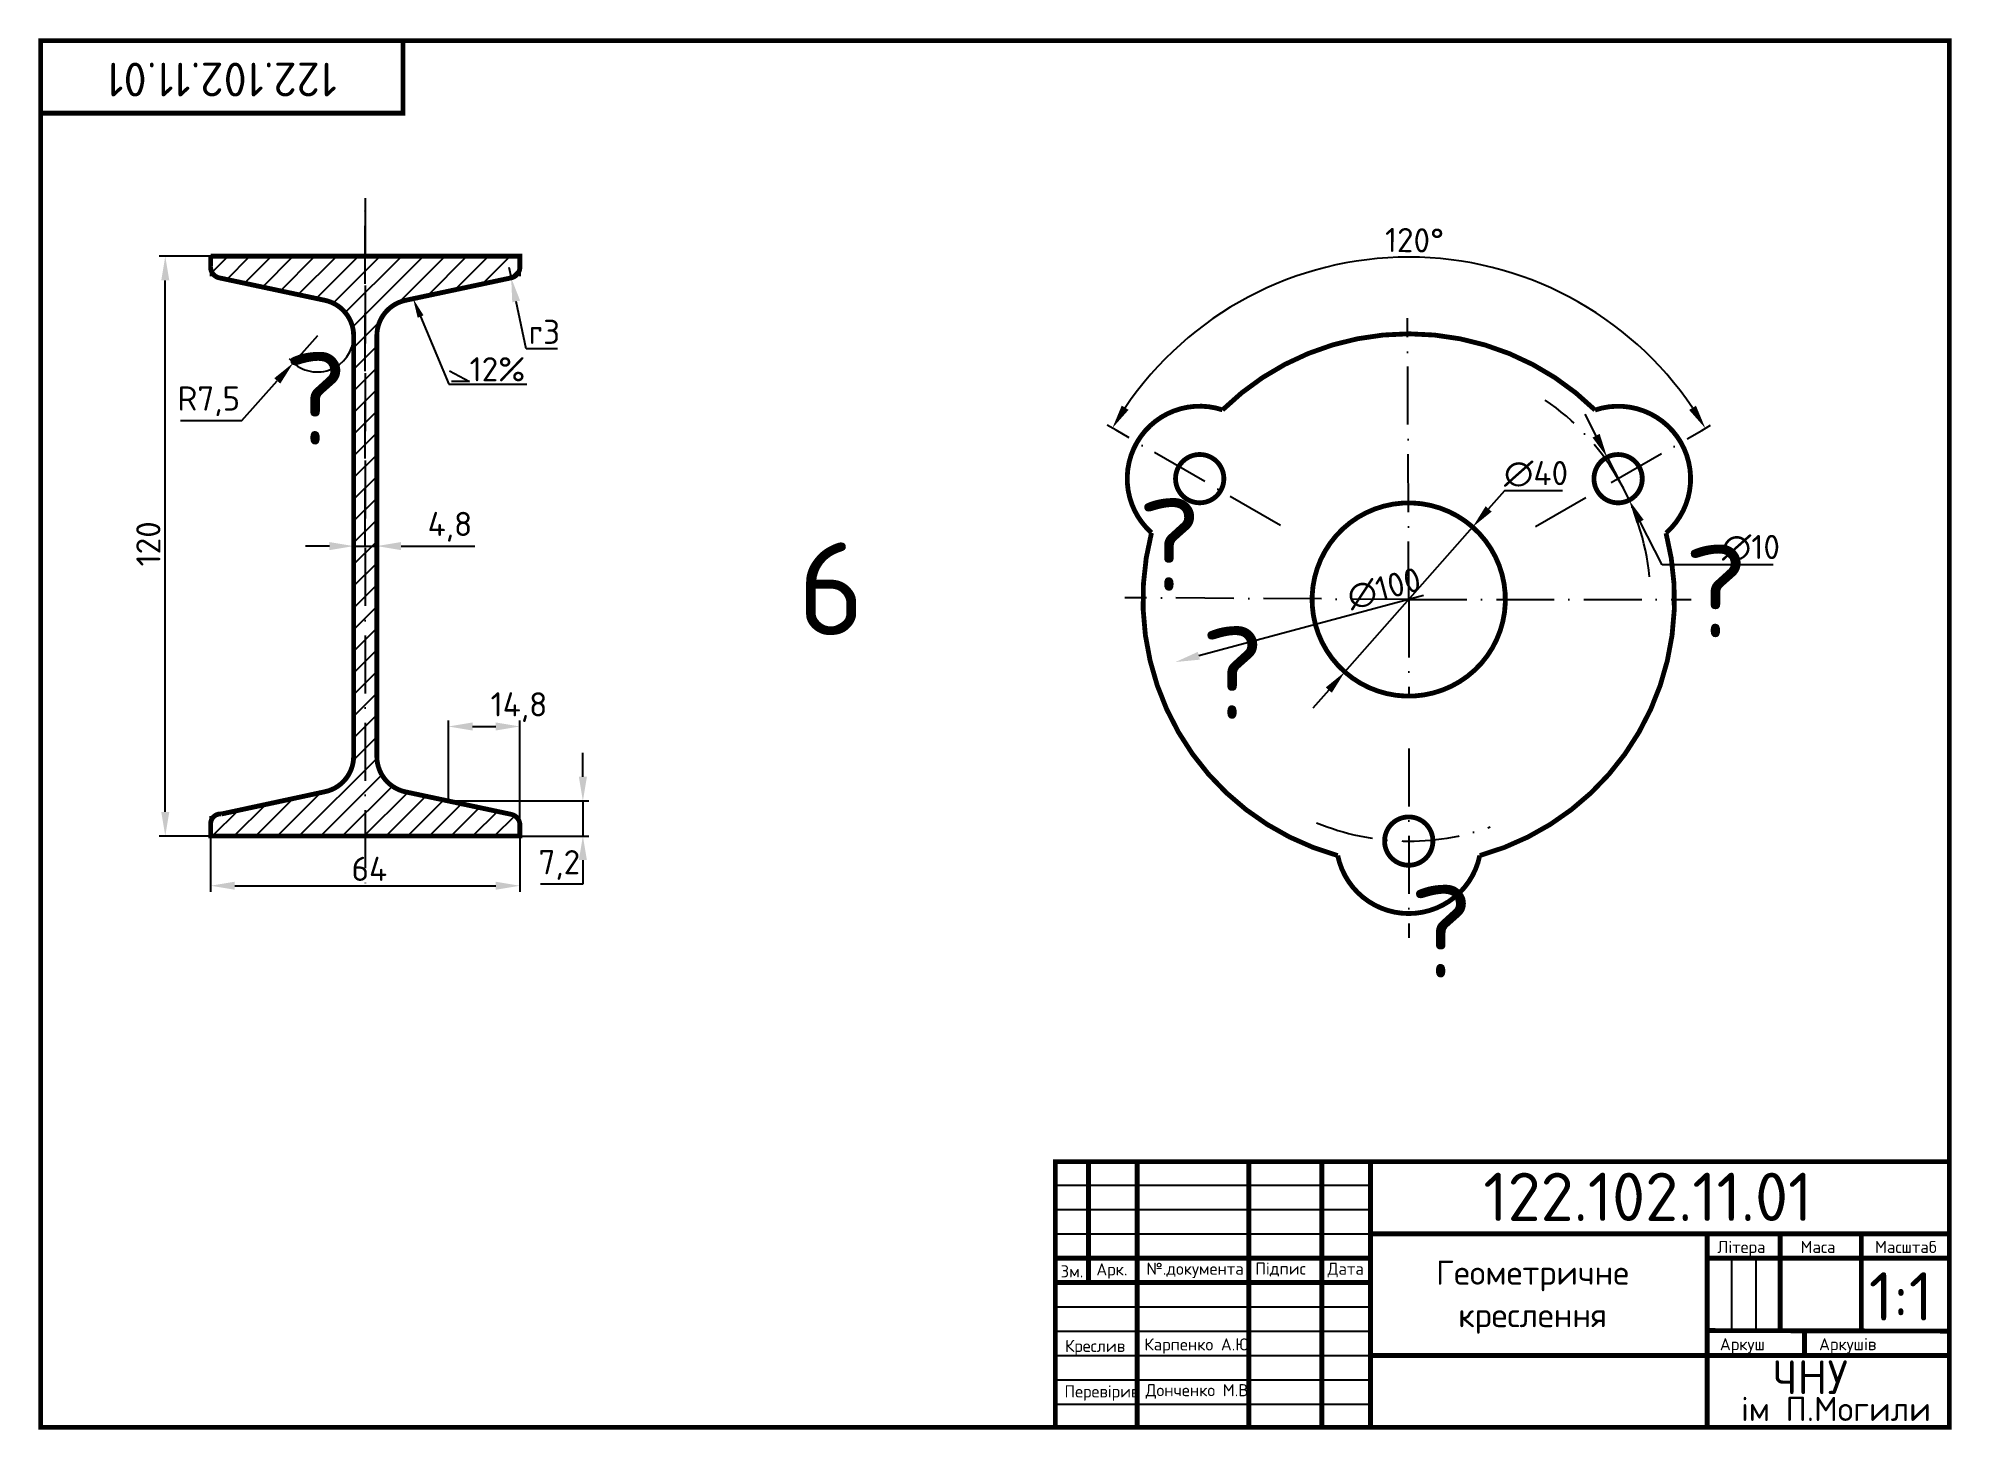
# Model space of a CAD drawing. Header units: millimetres. Extents: x 20 to 416, y 4 to 292.
import ezdxf
from ezdxf import colors
from ezdxf.entities.mleader import LeaderData, LeaderLine
from ezdxf.enums import TextEntityAlignment as Align
from ezdxf.math import Vec2, Vec3

# ---------------------------------------------------------------- set-up
doc = ezdxf.new("R2010")
doc.units = ezdxf.units.MM
doc.header["$PDMODE"] = 34
doc.header["$PDSIZE"] = -3
doc.linetypes.add('ACAD_ISO10W100', pattern=[18, 12, -3, 0, -3])
for name, color, linetype in [('Контур', 7, 'Continuous'), ('Осьові', 1, 'ACAD_ISO10W100'), ('Побудова', 6, 'Continuous'), ('Розміри', 5, 'Continuous')]:
    doc.layers.add(name, color=color, linetype=linetype)
doc.styles.get("Standard").update_dxf_attribs({"font": 'isocpeur.ttf'})
doc.dimstyles.new('ESKD_', dxfattribs={"dimtxt": 5, "dimasz": 5, "dimexe": 1.25, "dimexo": 0, "dimgap": 1, "dimtad": 1, "dimtoh": 1, "dimdec": 1, "dimtxsty": 'Standard', "dimcen": 2.5, "dimclrd": 256, "dimclre": 256, "dimclrt": 256, "dimadec": 0, "dimazin": 0, "dimtfac": 1, "dimtdec": 1, "dimtmove": 0, "dimatfit": 3, "dimfxl": 1, "dimtfillclr": 256, "dimlwd": -1, "dimlwe": -1, "dimarcsym": 0})

# ---------------------------------------------------------------- blocks, each defined once
blk = doc.blocks.new('*D1')
at = {"layer": 'Defpoints', "color": 0, "transparency": 16777216}
for p in [(278.9223310928822, 242.9409380618853), (242.5447876418827, 211.3557034493811), (363.7528706570707, 211.3229949495746), (276.5927732504326, 191.6843483342937), (329.3674321131477, 191.4814134070807)]:
    blk.add_point(p, dxfattribs=at)
at = {"layer": 'Розміри', "transparency": 16777216}
for p, q in [((242.5447876418827, 211.3557034493811), (240.7006815840571, 212.421142842784)), ((363.7528706570707, 211.3229949495746), (365.5975668156564, 212.3874481251524))]:
    blk.add_line(p, q, dxfattribs=at)
blk.add_arc((303.1393966345557, 176.3469342006237), 70.86062103681728, 34.03011514462617, 145.9389703123607, dxfattribs=at)
for points in [[(245.1419243301755, 215.5921600681319), (243.7291151908272, 216.4763252752916), (241.7830241390224, 211.7958152536668)], [(362.5713216661211, 216.4442639906366), (361.158035671772, 215.5608612082353), (364.5148870161507, 211.7627046163887)]]:
    blk.add_solid(points, dxfattribs=at)
at = {"layer": 'Розміри', "transparency": 16777216, "insert": (304.2924760508906, 250.6986145369872), "char_height": 5, "attachment_point": 5, "rotation": 359.11150241848907}
blk.add_mtext('120°', dxfattribs=at)
blk = doc.blocks.new('*D2')
at = {"layer": 'Defpoints', "color": 0, "transparency": 16777216}
for p in [(316.3553301273765, 191.3340305227008), (289.8902729071004, 161.3406862206222)]:
    blk.add_point(p, dxfattribs=at)
at = {"layer": 'Розміри', "transparency": 16777216}
for p, q in [((322.9715945232217, 198.8323667010987), (319.6634623252991, 195.0831986118997)), ((334.9715945232217, 198.8323667010987), (322.9715945232217, 198.8323667010987)), ((289.8902729071004, 161.3406862206222), (316.3553301273765, 191.3340305227008)), ((286.5821407091778, 157.5915181314232), (283.2740085112553, 153.8423500422242))]:
    blk.add_line(p, q, dxfattribs=at)
for points in [[(319.0386009770992, 195.6345539782202), (320.2883236734989, 194.5318432455793), (316.3553301273765, 191.3340305227008)], [(285.957279360978, 158.1428734977437), (287.2070020573777, 157.0401627651028), (289.8902729071004, 161.3406862206222)]]:
    blk.add_solid(points, dxfattribs=at)
at = {"layer": 'Розміри', "transparency": 16777216, "insert": (329.4715945232217, 202.3323667010988), "char_height": 5, "attachment_point": 5}
blk.add_mtext('∅40', dxfattribs=at)
blk = doc.blocks.new('*D3')
at = {"layer": 'Defpoints', "color": 0, "transparency": 16777216}
for p in [(351.4522620343928, 189.2783107139416), (254.8596794054859, 163.3964062036887)]:
    blk.add_point(p, dxfattribs=at)
at = {"layer": 'Розміри', "transparency": 16777216}
blk.add_line((306.1778806205597, 177.147076776286), (259.6893085369313, 164.6905014292014), dxfattribs=at)
blk.add_solid([(259.4736259993459, 165.4954396177756), (259.9049910745167, 163.8855632406272), (254.8596794054859, 163.3964062036887)], dxfattribs=at)
at = {"layer": 'Розміри', "transparency": 16777216, "insert": (298.0275702655328, 178.5866743300288), "char_height": 5, "attachment_point": 5, "rotation": 15.000000000000428}
blk.add_mtext('∅100', dxfattribs=at)
blk = doc.blocks.new('*D4')
at = {"layer": 'Defpoints', "color": 0, "transparency": 16777216}
for p in [(344.1740871474245, 205.7909511894364), (348.7356626839259, 196.8919608745304)]:
    blk.add_point(p, dxfattribs=at)
at = {"layer": 'Розміри', "transparency": 16777216}
for p, q in [((341.8932993791739, 210.2404463468894), (339.6125116109231, 214.6899415043425)), ((344.1740871474245, 205.7909511894364), (348.7356626839259, 196.8919608745304)), ((355.578025988678, 183.5434754021713), (351.0164504521766, 192.4424657170773)), ((378.578025988678, 183.5434754021713), (355.578025988678, 183.5434754021713))]:
    blk.add_line(p, q, dxfattribs=at)
blk.add_arc((346.4548749156752, 201.3414560319834), 4.999999999999986, 282.8154931524294, 0, dxfattribs=at)
for points in [[(342.634881905416, 210.6205776415979), (341.1517168529317, 209.860315052181), (344.1740871474245, 205.7909511894364)], [(351.7580329784187, 192.8225970117857), (350.2748679259344, 192.0623344223689), (348.7356626839259, 196.8919608745304)]]:
    blk.add_solid(points, dxfattribs=at)
at = {"layer": 'Розміри', "transparency": 16777216, "insert": (367.578025988678, 187.0434754021713), "char_height": 5, "attachment_point": 5}
blk.add_mtext('    ∅10', dxfattribs=at)
blk = doc.blocks.new('*D5')
at = {"layer": 'Defpoints', "color": 0, "transparency": 16777216}
for p in [(84.77126815398773, 187.3904723014673), (89.57126815398773, 187.3904723014673), (89.57126815398773, 187.3904723014673)]:
    blk.add_point(p, dxfattribs=at)
at = {"layer": 'Розміри', "transparency": 16777216}
for p, q in [((79.77126815398773, 187.3904723014673), (74.77126815398773, 187.3904723014673)), ((84.77126815398773, 187.3904723014673), (84.77126815398773, 188.6404723014673)), ((84.77126815398773, 187.3904723014673), (89.57126815398773, 187.3904723014673)), ((89.57126815398773, 187.3904723014673), (89.57126815398773, 188.6404723014673)), ((94.57126815398773, 187.3904723014673), (109.8212681539877, 187.3904723014673))]:
    blk.add_line(p, q, dxfattribs=at)
for points in [[(79.77126815398773, 188.2238056348006), (79.77126815398773, 186.5571389681339), (84.77126815398773, 187.3904723014673)], [(94.57126815398773, 188.2238056348006), (94.57126815398773, 186.5571389681339), (89.57126815398773, 187.3904723014673)]]:
    blk.add_solid(points, dxfattribs=at)
at = {"layer": 'Розміри', "transparency": 16777216, "insert": (104.6962681539877, 191.3904723014673), "char_height": 5, "attachment_point": 5}
blk.add_mtext('4,8', dxfattribs=at)
blk = doc.blocks.new('*D6')
at = {"layer": 'Defpoints', "color": 0, "transparency": 16777216}
for p in [(104.3712681539878, 134.6363094141837), (104.3724134769423, 127.3881338553544), (132.2080414945112, 127.3881338553544)]:
    blk.add_point(p, dxfattribs=at)
at = {"layer": 'Розміри', "transparency": 16777216}
for p, q in [((132.2080414945112, 139.6363094141837), (132.2080414945112, 144.6363094141837)), ((104.3712681539878, 134.6363094141837), (133.4580414945112, 134.6363094141837)), ((132.2080414945112, 134.6363094141837), (132.2080414945112, 127.3881338553544)), ((104.3724134769423, 127.3881338553544), (133.4580414945112, 127.3881338553544)), ((132.2080414945112, 122.3881338553544), (132.2080414945112, 117.3881338553544)), ((132.2080414945112, 117.3881338553544), (123.4580414945112, 117.3881338553544))]:
    blk.add_line(p, q, dxfattribs=at)
for points in [[(131.3747081611779, 139.6363094141837), (133.0413748278446, 139.6363094141837), (132.2080414945112, 134.6363094141837)], [(131.3747081611779, 122.3881338553544), (133.0413748278446, 122.3881338553544), (132.2080414945112, 127.3881338553544)]]:
    blk.add_solid(points, dxfattribs=at)
at = {"layer": 'Розміри', "transparency": 16777216, "insert": (127.3330414945112, 121.3881338553543), "char_height": 5, "attachment_point": 5}
blk.add_mtext('7,2', dxfattribs=at)
blk = doc.blocks.new('*D7')
at = {"layer": 'Defpoints', "color": 0, "transparency": 16777216}
for p in [(119.1712681539877, 150.053952085718), (104.3712681539877, 134.6363094141836), (119.1712681539877, 127.3803593197021)]:
    blk.add_point(p, dxfattribs=at)
at = {"layer": 'Розміри', "transparency": 16777216}
for p, q in [((104.3712681539877, 134.6363094141836), (104.3712681539877, 151.303952085718)), ((119.1712681539877, 127.3803593197021), (119.1712681539877, 151.303952085718)), ((109.3712681539877, 150.053952085718), (114.1712681539877, 150.053952085718))]:
    blk.add_line(p, q, dxfattribs=at)
for points in [[(109.3712681539877, 150.8872854190514), (109.3712681539877, 149.2206187523847), (104.3712681539877, 150.053952085718)], [(114.1712681539877, 150.8872854190514), (114.1712681539877, 149.2206187523847), (119.1712681539877, 150.053952085718)]]:
    blk.add_solid(points, dxfattribs=at)
at = {"layer": 'Розміри', "transparency": 16777216, "insert": (118.984664722406, 154.053952085718), "char_height": 5, "attachment_point": 5}
blk.add_mtext('14,8', dxfattribs=at)
blk = doc.blocks.new('*D8')
at = {"layer": 'Defpoints', "color": 0, "transparency": 16777216}
for p in [(45.78465282959422, 247.3904723014674), (55.17126975199412, 247.3904723014674), (55.17126975199407, 127.3803593197022)]:
    blk.add_point(p, dxfattribs=at)
at = {"layer": 'Розміри', "transparency": 16777216}
for p, q in [((55.17126975199412, 247.3904723014674), (44.53465282959422, 247.3904723014674)), ((45.78465282959424, 132.3803593197022), (45.78465282959422, 242.3904723014674)), ((55.17126975199407, 127.3803593197022), (44.53465282959424, 127.3803593197022))]:
    blk.add_line(p, q, dxfattribs=at)
for points in [[(44.95131949626088, 242.3904723014674), (46.61798616292755, 242.3904723014674), (45.78465282959422, 247.3904723014674)], [(44.95131949626091, 132.3803593197022), (46.61798616292758, 132.3803593197022), (45.78465282959424, 127.3803593197022)]]:
    blk.add_solid(points, dxfattribs=at)
at = {"layer": 'Розміри', "transparency": 16777216, "insert": (42.28465282959428, 187.8611980794726), "char_height": 5, "attachment_point": 5, "rotation": 90}
blk.add_mtext('120', dxfattribs=at)
blk = doc.blocks.new('*D9')
at = {"layer": 'Defpoints', "color": 0, "transparency": 16777216}
for p in [(55.17126975199404, 127.3803593197021), (119.1712681539877, 127.3803593197021), (119.1712681539877, 117.0946967636751)]:
    blk.add_point(p, dxfattribs=at)
at = {"layer": 'Розміри', "transparency": 16777216}
for p, q in [((55.17126975199404, 127.3803593197021), (55.17126975199404, 115.8446967636751)), ((119.1712681539877, 127.3803593197021), (119.1712681539877, 115.8446967636751)), ((60.17126975199404, 117.0946967636751), (114.1712681539877, 117.0946967636751))]:
    blk.add_line(p, q, dxfattribs=at)
for points in [[(60.17126975199404, 117.9280300970084), (60.17126975199404, 116.2613634303417), (55.17126975199404, 117.0946967636751)], [(114.1712681539877, 117.9280300970084), (114.1712681539877, 116.2613634303417), (119.1712681539877, 117.0946967636751)]]:
    blk.add_solid(points, dxfattribs=at)
at = {"layer": 'Розміри', "transparency": 16777216, "insert": (88.01948157961715, 120.5946967636751), "char_height": 5, "attachment_point": 5}
blk.add_mtext('64', dxfattribs=at)
blk = doc.blocks.new('*D10')
at = {"layer": 'Defpoints', "color": 0, "transparency": 16777216}
for p in [(116.8986531502236, 245.130799645116), (117.3711563782338, 242.9078467317916)]:
    blk.add_point(p, dxfattribs=at)
at = {"layer": 'Розміри', "transparency": 16777216}
for p, q in [((116.8986531502236, 245.130799645116), (117.3711563782338, 242.9078467317916)), ((120.4898317404986, 228.2356327207841), (118.4107148323221, 238.0171087281224)), ((126.9898317404986, 228.2356327207841), (120.4898317404986, 228.2356327207841))]:
    blk.add_line(p, q, dxfattribs=at)
blk.add_solid([(119.2258378329336, 238.1903684704704), (117.5955918317106, 237.8438489857744), (117.3711563782338, 242.9078467317916)], dxfattribs=at)
at = {"layer": 'Розміри', "transparency": 16777216, "insert": (124.2398317404986, 231.7356327207841), "char_height": 5, "attachment_point": 5}
blk.add_mtext('r3', dxfattribs=at)
blk = doc.blocks.new('*D11')
at = {"layer": 'Defpoints', "color": 0, "transparency": 16777216}
for p in [(77.2712681539876, 230.9254178270719), (72.2882190994884, 225.3201326317894)]:
    blk.add_point(p, dxfattribs=at)
at = {"layer": 'Розміри', "transparency": 16777216}
for p, q in [((77.2712681539876, 230.9254178270719), (72.2882190994884, 225.3201326317894)), ((61.65771444989005, 213.3621908818532), (68.96618639648892, 221.5832758349343)), ((48.90771444989004, 213.3621908818532), (61.65771444989005, 213.3621908818532))]:
    blk.add_line(p, q, dxfattribs=at)
blk.add_arc((77.2712681539876, 230.9254178270719), 7.499999999999915, 218.8138905124588, 2.544443745170813e-14, dxfattribs=at)
blk.add_solid([(68.34337693034641, 222.1369479521009), (69.58899586263142, 221.0296037177677), (72.2882190994884, 225.3201326317894)], dxfattribs=at)
at = {"layer": 'Розміри', "transparency": 16777216, "insert": (54.78271444989004, 217.3621908818532), "char_height": 5, "attachment_point": 5}
blk.add_mtext('R7,5', dxfattribs=at)

msp = doc.modelspace()

# ---------------------------------------------------------------- hatches: boundary and pattern name
at = {"layer": 'Контур'}
h = msp.add_hatch(dxfattribs=at)
h.set_pattern_fill('ANSI31', color=256)
h.set_pattern_definition([(45, (0, 0), (-2.245064030267288, 2.245064030267288), [])])
h.paths.add_polyline_path([(89.57126815398773, 230.9254178270721, -0.3541185725306981), (95.51193047285453, 238.2615248325756), (117.3711563782337, 242.9078467317913, 0.3541185725306988), (119.1712681539877, 245.1307996451152), (119.1712681539877, 247.3904723014673), (55.17126815398774, 247.3904723014673), (55.17126815398774, 245.3404723014673, 0.3788564577109647), (56.97137992974174, 242.9078467317913), (78.83060583512089, 238.2615248325756, -0.3541185725306983), (84.77126815398773, 230.9254178270721), (84.77126815398773, 143.8903566123077, -0.3534324987323338), (78.8484941848107, 136.5580746995813), (57.43278823104376, 131.9514039113093, 0.4430335839631678), (55.17087176097695, 129.8990452077409), (55.17126815398775, 127.3904723014673), (69.97126815398774, 127.3904723014673), (119.1712681539877, 127.3904723014673), (119.1712681539877, 129.4404723014673), (119.1712681539877, 129.8383724323072, 0.3297599044488712), (117.3711563782337, 131.8730978711433), (95.51193047285457, 136.519419770359, -0.3541185725306978), (89.57126815398773, 143.8555267758626)])

# ---------------------------------------------------------------- linework, layer by layer
for p, q in [((236.863162814614, 60), (236.863162814614, 34.98283750303096)), ((246.9368496676129, 60), (246.9368496676129, 5)), ((270.0223799123523, 60), (270.0223799123523, 5)), ((285.1329090318236, 60), (285.1329090318236, 5)), ((295.2065958848225, 60), (295.2065958848225, 5)), ((230, 55.12066521234442), (295.2065958848225, 55.12066521234442)), ((230, 50.08620847061047), (295.2065958848225, 50.08620847061047)), ((230, 45.05175172887664), (295.2065958848225, 45.05175172887665)), ((415, 45.05175172887664), (295.2065958848225, 45.05175172887665)), ((364.8829249246141, 45.05175172887665), (364.8829249246141, 5)), ((379.9934540440854, 45.05175172887665), (379.9934540440854, 24.9139240195633)), ((396.7829305857142, 45.05175172887664), (396.7829305857142, 24.9139240195633)), ((230, 40.0172942447648), (295.2065958848225, 40.0172942447648)), ((415, 40.0172942447648), (364.8829249246141, 40.01729424476481)), ((369.9197671910865, 40.01729424476481), (369.9197671910865, 24.9139240195633)), ((374.956610617586, 40.01729424476481), (374.956610617586, 24.9139240195633)), ((230, 34.98283750303096), (295.2065958848225, 34.98283750303096)), ((230, 29.94838076129713), (295.2065958848225, 29.94838076129713)), ((230, 24.9139240195633), (295.2065958848225, 24.9139240195633)), ((415, 24.9139240195633), (364.8829249246141, 24.9139240195633)), ((385.0302963105578, 19.87946653545135), (385.0302963105578, 24.9139240195633)), ((396.7829305857142, 24.9139240195633), (396.7829305857142, 24.9139240195633)), ((230, 19.87946653545134), (295.2065958848225, 19.87946653545134)), ((415, 19.87946653545134), (295.2065958848225, 19.87946653545136)), ((230, 14.84500979371751), (295.2065958848225, 14.84500979371751)), ((230, 9.810553051983675), (295.2065958848225, 9.810553051983675))]:
    msp.add_line(p, q, dxfattribs=at)
at = {"layer": 'Контур', "const_width": 1}
for points in [[(20, 5), (415, 5), (415, 292), (20, 292)], [(20, 277), (95, 277), (95, 292), (20, 292)]]:
    msp.add_lwpolyline(points, close=True, dxfattribs=at)
for points in [[(55.17126815398774, 247.3904723014673), (119.1712681539877, 247.3904723014673), (119.1712681539877, 245.1307996451152, -0.3541185725306913), (117.3711563782337, 242.9078467317913), (95.51193047285453, 238.2615248325756, 0.3541185725306991), (89.57126815398773, 230.9254178270721), (89.57126815398773, 143.8555267758626, 0.3541185725306956), (95.51193047285452, 136.519419770359), (117.3711563782337, 131.8730978711433, -0.3788564577109639), (119.1712681539877, 129.4404723014673), (119.1712681539877, 127.3904723014673), (55.17126975199404, 127.3803593197021), (55.17087176097694, 129.8990452077409, -0.4430335839631677), (57.43278823104374, 131.9514039113093), (78.8484941848107, 136.5580746995813, 0.3534324987323345), (84.77126815398773, 143.8903566123077), (84.77126815398773, 230.9254178270721, 0.3541185725306965), (78.83060583512093, 238.2615248325756), (56.97137992974174, 242.9078467317913, -0.3788564577109665), (55.17126815398774, 245.3404723014673), (55.17126815398774, 247.3904723014673), (55.17126815398774, 247.3904723014673)], [(359.4470325097439, 208.8383781371459, 0.357111079461511), (341.6716607640859, 215.5583777234056, 0.408957898591135), (264.5922029107541, 215.5851984338402, -0.03079966010301602)], [(264.5922043433097, 215.5851998402163, 0.3559037658907848), (246.8741578617439, 208.8543930929121, 0.3557166073024977), (249.8853659922717, 190.1495059961956, 3.342928997749269)], [(264.8622685213275, 201.3504620235051, 0.9999999999999999), (254.8622685213275, 201.3504620235051, 1), (264.8622685213275, 201.3504620235051, -12.40246457511776)], [(356.3754824783353, 190.0906129681121, 0.3569774548881527), (359.4470325097439, 208.8383781371459, 1.451665115749526)], [(264.8622685213275, 201.3504620235051, -1), (264.8622685213275, 201.3504620235051, -5.710630905374653)], [(285.8136278690363, 186.3569639846716, 80936335.59524156), (285.8136283642209, 186.356964840118, 12.13224044116462)], [(249.8853659922717, 190.1495059961956, 0.4093609805712397), (288.4290616784202, 123.3364716855835, 2.128141001440881)], [(317.8229380854975, 123.3382452994476, 0.4090029281786776), (356.3754831882664, 190.0906102192547, 0.3653331235103026)], [(308.1258172388861, 126.3373675511402, 0.9750030629115858), (298.132222825527, 126.5903790822399, 1.025637803653424), (308.1258172388861, 126.3373675511402, 17.34083642913679)], [(288.4290651209686, 123.3364707311863, 0.8164955617933946), (317.8229346430644, 123.3382443446347, 0.4018272347115051)]]:
    msp.add_lwpolyline(points, format="xyb", dxfattribs=at)
msp.add_lwpolyline([(341.454874915675, 201.3414560319832, 0.9999999999999999), (351.454874915675, 201.3414560319832, 0.9999999999999999)], format="xyb", close=True, dxfattribs=at)
for points in [[(415, 5), (415, 60), (230, 60), (230, 5)], [(236.863162814614, 34.98283750303096), (236.863162814614, 60)], [(246.9368496676129, 5), (246.936849667613, 60)], [(270.0223799123523, 5), (270.0223799123523, 60)], [(285.1329090318236, 5), (285.1329090318236, 60)], [(295.2065958848225, 5), (295.2065958848225, 60)], [(295.2065958848225, 45.05175172887665), (415, 45.05175172887664)], [(364.8829249246141, 5), (364.8829249246141, 45.05175172887665)], [(379.9934540440854, 24.9139240195633), (379.9934540440854, 45.05175172887665)], [(396.7829305857142, 24.95461742647258), (396.7829305857142, 45.05175172887664)], [(230, 40.0172942447648), (295.2065958848225, 40.0172942447648)], [(415, 40.0172942447648), (364.8829249246141, 40.0172942447648)], [(230, 34.98283750303096), (295.2065958848225, 34.98283750303096)], [(364.8829249246141, 25.02587586443832), (415, 24.9139240195633)], [(385.0302963105578, 19.87946653545135), (385.0302963105578, 24.9139240195633)], [(295.2065958848225, 19.87946653545136), (415, 19.87946653545136)]]:
    msp.add_lwpolyline(points, dxfattribs=at)
at = {"layer": 'Контур'}
for centre, radius in [((259.8622685213275, 201.3504620235051), 5), ((346.454874915675, 201.3414560319832), 5), ((303.1228018847492, 176.3373584588152), 20), ((303.1258172388861, 126.3373675511402), 5)]:
    msp.add_circle(centre, radius, dxfattribs=at)
msp.add_arc((303.1258172388861, 126.3373675511402), 15, 191.5404515720896, 348.4664591117902, dxfattribs=at)
at = {"layer": 'Осьові'}
for p, q in [((87.17126815398774, 187.3904723014673), (87.17126815398774, 259.4123808348971)), ((87.17126815398774, 259.4123808348971), (87.17126815398774, 115.4123808348971)), ((303.1393966345559, 176.3469342006237), (302.8579668490781, 234.5407796078164)), ((276.5927732504326, 191.6843483342937), (242.5447876418827, 211.3557034493811)), ((329.3674321131477, 191.4814134070807), (363.7528706570707, 211.3229949495746)), ((303.1393966345559, 176.3469342006237), (244.3835690327922, 176.7149972637354)), ((303.1559707199394, 176.3373584588151), (303.1439093320419, 156.3373695969265)), ((303.1559707199394, 176.3373584588151), (361.5466464217174, 176.3373584588151)), ((303.1373731758101, 145.4992261805661), (303.1137558464648, 106.3373711880702))]:
    msp.add_line(p, q, dxfattribs=at)
for start, end in [(5.397823258694006, 55.67048858859054), (247.5542463325985, 289.6856358889778)]:
    msp.add_arc((303.1559707199394, 176.3373584588151), 50, start, end, dxfattribs=at)
at = {"layer": 'Побудова'}
for p, q in [((55.17126815398774, 247.3904723014673), (119.1712681539877, 247.3904723014673)), ((55.17126815398774, 247.3904723014673), (69.97126815398774, 247.3904723014673)), ((55.17126815398774, 247.3904723014673), (55.17126815398774, 243.2904723014673)), ((119.1712681539877, 247.3904723014673), (87.17126815398774, 247.3904723014673)), ((119.1712681539877, 247.3904723014673), (104.3712681539877, 247.3904723014673)), ((119.1712681539877, 247.3904723014673), (119.1712681539877, 243.2904723014673)), ((55.17126815398774, 127.3904723014673), (55.17061480937266, 131.5251632652275)), ((119.1712681539877, 127.3904723014673), (119.1712681539877, 131.4904723014673)), ((119.1712681539877, 127.3904723014673), (55.17126815398774, 127.3904723014673)), ((55.17126815398774, 127.3904723014673), (69.97126815398774, 127.3904723014673)), ((87.17126815398774, 127.3904723014673), (84.77126815398773, 127.3904723014673)), ((84.77126815398773, 127.3904723014673), (89.57126815398773, 127.3904723014673)), ((87.17126815398774, 127.3904723014673), (119.1712681539877, 127.3904723014673)), ((119.1712681539877, 127.3904723014673), (104.3712681539877, 127.3904723014673))]:
    msp.add_line(p, q, dxfattribs=at)
at = {"layer": 'Розміри'}
for p, q in [((104.6126859694248, 223.6963835658444), (108.7729392980646, 221.4913545845418)), ((108.7729392980646, 221.4913545845418), (104.9887938883701, 221.4913545845418))]:
    msp.add_line(p, q, dxfattribs=at)

# ---------------------------------------------------------------- texts
at = {"layer": 'Контур'}
msp.add_text('122.102.11.01', height=7, rotation=180, dxfattribs=at).set_placement((81.29504239849797, 287.455838178576))
for s, height, p in [('122.102.11.01', 10, (318.5761259924857, 47.70281727091196)), ('Зм.', 2.5, (231.0803076165289, 36.03893410471517)), ('Арк.', 2.5, (238.4722692592939, 36.44632881392575)), ('№.документа', 2.5, (248.8525309767556, 36.56809419880119)), ('Підпис', 2.5, (271.3568436526232, 36.60355408757621)), ('Дата', 2.5, (286.3162051505751, 36.56679253818876)), ('1:1', 10, (398.3559684994207, 27.09168593042613)), ('Креслив', 2.5, (231.9984560292644, 20.59472210853983)), ('Карпенко А.Ю.', 2.5, (248.4185828800851, 20.91272046072925)), ('Аркушів', 2.5, (388.0508193407863, 20.95655611076597)), ('ЧНУ', 7, (378.4416631993456, 11.86483707932177)), ('Перевірив', 2.5, (231.8711684352595, 11.18195865556015)), ('Донченко М.В.', 2.5, (248.6731580680951, 11.4363571805402)), ('ім П.Могили', 5, (371.8992590951711, 6.305760538889752))]:
    msp.add_text(s, height=height, dxfattribs=at).set_placement(p)
for s, height, p in [('Літера', 2.5, (371.9734765116643, 41.07861821270819)), ('Маса', 2.5, (387.8305327616029, 41.07861821270819)), ('Масштаб', 2.5, (406.012532987867, 41.07861821270819)), ('Геометричне', 5, (328.7451439106287, 34.5151383062514)), ('креслення', 5, (328.7451439106287, 25.72542929028725)), ('Аркуш', 2.5, (372.1741319467451, 20.95655611076597))]:
    msp.add_text(s, height=height, dxfattribs=at).set_placement(p, align=Align.CENTER)
at = {"layer": 'Розміри', "color": 1}
for s, p in [('?', (70.31556235470698, 208.4101655393075)), ('?', (247.022424422848, 178.1453305679671)), ('6', (176.6306793147462, 168.9693429660643)), ('?', (360.1223201893974, 168.5282231144068)), ('?', (260.0867679755669, 151.6455238287492)), ('?', (303.2661039171274, 98.10671880554605))]:
    msp.add_text(s, height=19.18817278603739, dxfattribs=at).set_placement(p)
at = {"layer": 'Розміри'}
msp.add_text('12%%%', height=5, dxfattribs=at).set_placement((108.7729392980646, 221.4913545845418))

# ---------------------------------------------------------------- dimensions: what is measured, and where the dimension line sits
dim = msp.add_angular_dim_2l(base=(278.9223310928822, 242.9409380618853), line1=((329.3674321131477, 191.4814134070807), (363.7528706570707, 211.3229949495746)), line2=((276.5927732504326, 191.6843483342937), (242.5447876418827, 211.3557034493811)), dimstyle='ESKD_', dxfattribs=at)
dim.commit()
dim.dimension.update_dxf_attribs({"geometry": '*D1', "text_midpoint": (304.2382029974801, 247.1990353571895), "dimtype": 162})
for base, p1, p2, picture, middle in [((45.78465282959422, 247.3904723014674), (55.17126975199404, 127.3803593197021), (55.1712697519941, 247.3904723014673), '*D8', (45.78465282959428, 187.8611980794726)), ((132.2080414945112, 127.3881338553544), (104.3712681539877, 134.6363094141836), (104.3724134769422, 127.3881338553543), '*D6', (127.3330414945112, 117.3881338553543))]:
    dim = msp.add_linear_dim(base=base, p1=p1, p2=p2, angle=90, dimstyle='ESKD_', dxfattribs=at)
    dim.commit()
    dim.dimension.update_dxf_attribs({"geometry": picture, "text_midpoint": middle, "dimtype": 160})
dim = msp.add_radius_dim(center=(116.8986531502236, 245.130799645116), mpoint=(117.3711563782338, 242.9078467317916), text='r3', dimstyle='ESKD_', dxfattribs=at)
dim.commit()
dim.dimension.update_dxf_attribs({"geometry": '*D10', "text_midpoint": (124.2398317404986, 231.7356327207841)})
dim = msp.add_radius_dim(center=(77.2712681539876, 230.9254178270719), mpoint=(72.2882190994884, 225.3201326317894), dimstyle='ESKD_', dxfattribs=at)
dim.commit()
dim.dimension.update_dxf_attribs({"geometry": '*D11', "text_midpoint": (54.78271444989004, 217.3621908818532)})
dim = msp.add_diameter_dim_2p(p1=(344.1740871474245, 205.7909511894364), p2=(348.7356626839259, 196.8919608745304), text='    <>', dimstyle='ESKD_', dxfattribs=at)
dim.commit()
dim.dimension.update_dxf_attribs({"geometry": '*D4', "text_midpoint": (367.578025988678, 187.0434754021713)})
dim = msp.add_diameter_dim_2p(p1=(289.8902729071004, 161.3406862206222), p2=(316.3553301273765, 191.3340305227008), dimstyle='ESKD_', dxfattribs=at)
dim.commit()
dim.dimension.update_dxf_attribs({"geometry": '*D2', "text_midpoint": (329.4715945232217, 202.3323667010988)})
for base, p1, p2, picture, middle in [((89.57126815398773, 187.3904723014673), (84.77126815398773, 187.3904723014673), (89.57126815398773, 187.3904723014673), '*D5', (104.6962681539877, 187.3904723014673)), ((119.1712681539877, 150.053952085718), (104.3712681539877, 134.6363094141836), (119.1712681539877, 127.3803593197021), '*D7', (118.984664722406, 150.053952085718)), ((119.1712681539877, 117.0946967636751), (55.17126975199404, 127.3803593197021), (119.1712681539877, 127.3803593197021), '*D9', (88.01948157961715, 117.0946967636751))]:
    dim = msp.add_linear_dim(base=base, p1=p1, p2=p2, dimstyle='ESKD_', dxfattribs=at)
    dim.commit()
    dim.dimension.update_dxf_attribs({"geometry": picture, "text_midpoint": middle, "dimtype": 160})
dim = msp.add_diameter_dim_2p(p1=(351.4522620343928, 189.2783107139416), p2=(254.8596794054859, 163.3964062036887), dimstyle='ESKD_', dxfattribs=at)
dim.commit()
dim.dimension.update_dxf_attribs({"geometry": '*D3', "text_midpoint": (298.9334369233917, 175.205933938017), "dimtype": 163})

# ---------------------------------------------------------------- leaders
ml = msp.add_multileader_mtext('Standard', dxfattribs=at)
ml.set_content('', color=256)
ml.set_leader_properties()
ml.build(insert=Vec2(0, 0))
ml.multileader.update_dxf_attribs({"text_right_attachment_type": 6, "dogleg_length": 0.36})
ctx = ml.context
ctx.base_point, ctx.plane_origin = Vec3(120.5998836189115, 220.8882415695816), Vec3(97.07445341949528, 238.5936493376441)
ctx.right_attachment = 6
notes = []
notes.append((ctx, [(0, (1, 1, 0), (104.4985283876281, 220.8882415695816), (1, 0), 16.10135523128338, [(0, [(97.07445341949528, 238.5936493376441)], 0, [])])]))
ctx.mtext.insert, ctx.mtext.flow_direction = Vec3(122.5998836189115, 222.8882415695816), 5
for ctx, leaders in notes:
    for number, flags, end, landing, length, lines in leaders:
        leader = LeaderData()
        leader.index, (leader.has_last_leader_line, leader.has_dogleg_vector, leader.attachment_direction) = number, flags
        leader.last_leader_point, leader.dogleg_vector, leader.dogleg_length = Vec3(end), Vec3(landing), length
        for number, points, colour, breaks in lines:
            line = LeaderLine()
            line.index, line.vertices, line.color, line.breaks = number, Vec3.list(points), colors.encode_raw_color(colour), breaks
            leader.lines.append(line)
        ctx.leaders.append(leader)

doc.saveas('drawing.dxf')
